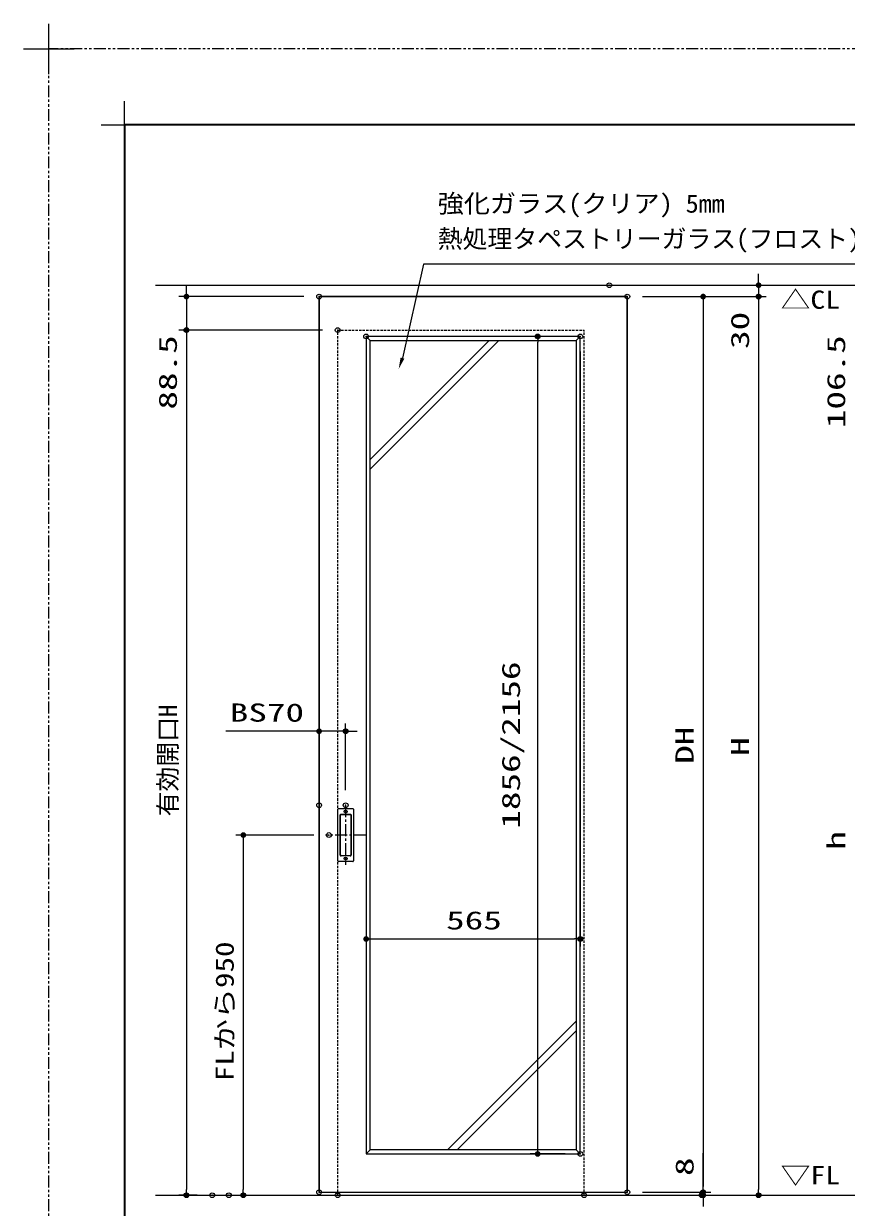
# Model space of a CAD drawing. Units: millimetres, scale not verified. Extents: x -1306 to 1306, y -607 to 607.
# Drawn here: x -1306 to -872, y -17 to 607 of the extents above; entities that cross this region are included whole.
import ezdxf
from ezdxf.enums import TextEntityAlignment as Align

# ---------------------------------------------------------------- set-up
doc = ezdxf.new("R2010")
doc.units = ezdxf.units.MM
doc.header["$LTSCALE"] = 5
doc.header["$PDMODE"] = 32
doc.header["$PDSIZE"] = 2.5
for name, pattern in [('USER1', [2.5, 1.25, -0.25, 0.25, -0.25, 0.25, -0.25]), ('USER2', [0.375, 0.25, -0.125]), ('USER3', [2, 1.25, -0.25, 0.25, -0.25])]:
    doc.linetypes.add(name, pattern=pattern)
for name, color, linetype, lineweight in [('0-1_線(黄)', 2, 'Continuous', 15), ('0-3_陰線', 1, 'USER1', 9), ('0-B_点線(水)', 4, 'USER2', 9), ('0-C_中心線', 3, 'USER3', 9), ('0-D_線(白)', 7, 'Continuous', 30), ('1-0_線(水)', 4, 'Continuous', 9), ('1-1_寸法線', 3, 'Continuous', 13), ('1-4_DEFPOINTS', 7, 'Continuous', 5), ('1-5_0', 3, 'Continuous', 25), ('1-8_図面枠', 7, 'Continuous', 35), ('1-9_一般', 7, 'Continuous', 5)]:
    doc.layers.add(name, color=color, linetype=linetype, lineweight=lineweight)
doc.styles.add('ＭＳ ゴシック', font='')
doc.styles.get('ＭＳ ゴシック').set_extended_font_data('MS Gothic')

# ---------------------------------------------------------------- blocks, each defined once
blk = doc.blocks.new('_DOT')
at = {"layer": '1-5_0'}
blk.add_line((-2.5, 0), (-5, 0), dxfattribs=at)
for points in [[(0, 0), (-2.5, 0), (-2.48, 0.313)], [(0, 0), (-2.48, -0.313), (-2.5, 0)], [(0, 0), (-2.48, 0.313), (-2.421, 0.622)], [(0, 0), (-2.421, -0.622), (-2.48, -0.313)], [(0, 0), (-2.421, 0.622), (-2.324, 0.92)], [(0, 0), (-2.324, -0.92), (-2.421, -0.622)], [(0, 0), (-2.324, 0.92), (-2.191, 1.204)], [(0, 0), (-2.191, -1.204), (-2.324, -0.92)], [(0, 0), (-2.191, 1.204), (-2.023, 1.469)], [(0, 0), (-2.023, -1.469), (-2.191, -1.204)], [(0, 0), (-2.023, 1.469), (-1.822, 1.711)], [(0, 0), (-1.822, -1.711), (-2.023, -1.469)], [(0, 0), (-1.822, 1.711), (-1.594, 1.926)], [(0, 0), (-1.594, -1.926), (-1.822, -1.711)], [(0, 0), (-1.594, 1.926), (-1.34, 2.111)], [(0, 0), (-1.34, -2.111), (-1.594, -1.926)], [(0, 0), (-1.34, 2.111), (-1.064, 2.262)], [(0, 0), (-1.064, -2.262), (-1.34, -2.111)], [(0, 0), (-1.064, 2.262), (-0.773, 2.378)], [(0, 0), (-0.773, -2.378), (-1.064, -2.262)], [(0, 0), (-0.773, 2.378), (-0.468, 2.456)], [(0, 0), (-0.468, -2.456), (-0.773, -2.378)], [(0, 0), (-0.468, 2.456), (-0.157, 2.495)], [(0, 0), (-0.157, -2.495), (-0.468, -2.456)], [(0, 0), (-0.157, 2.495), (0.157, 2.495)], [(0, 0), (0.157, -2.495), (-0.157, -2.495)], [(0, 0), (0.157, 2.495), (0.468, 2.456)], [(0, 0), (0.468, 2.456), (0.773, 2.378)], [(0, 0), (0.773, 2.378), (1.064, 2.262)], [(0, 0), (1.064, 2.262), (1.34, 2.111)], [(0, 0), (1.34, 2.111), (1.594, 1.926)], [(0, 0), (1.594, 1.926), (1.822, 1.711)], [(0, 0), (1.822, 1.711), (2.023, 1.469)], [(0, 0), (2.023, 1.469), (2.191, 1.204)], [(0, 0), (2.191, 1.204), (2.324, 0.92)], [(0, 0), (2.324, 0.92), (2.421, 0.622)], [(0, 0), (2.421, 0.622), (2.48, 0.313)], [(0, 0), (2.48, 0.313), (2.5, 0)], [(0, 0), (0.468, -2.456), (0.157, -2.495)], [(0, 0), (0.773, -2.378), (0.468, -2.456)], [(0, 0), (1.064, -2.262), (0.773, -2.378)], [(0, 0), (1.34, -2.111), (1.064, -2.262)], [(0, 0), (1.594, -1.926), (1.34, -2.111)], [(0, 0), (1.822, -1.711), (1.594, -1.926)], [(0, 0), (2.023, -1.469), (1.822, -1.711)], [(0, 0), (2.191, -1.204), (2.023, -1.469)], [(0, 0), (2.324, -0.92), (2.191, -1.204)], [(0, 0), (2.421, -0.622), (2.324, -0.92)], [(0, 0), (2.48, -0.313), (2.421, -0.622)], [(0, 0), (2.5, 0), (2.48, -0.313)]]:
    blk.add_solid(points, dxfattribs=at)
blk = doc.blocks.new('グループ-13-1')
at = {"layer": '1-9_一般'}
for p, q in [((62041.6, -14029.5), (62041.6, -13365.5)), ((61709.6, -13697.5), (62373.6, -13697.5))]:
    blk.add_line(p, q, dxfattribs=at)

msp = doc.modelspace()

# ---------------------------------------------------------------- linework, layer by layer
at = {"layer": '0-1_線(黄)'}
for p, q in [((-1236.758, 469.347), (-543.541, 469.347)), ((-1236.758, -10.653), (-543.541, -10.653))]:
    msp.add_line(p, q, dxfattribs=at)
at = {"layer": '0-3_陰線', "color": 4}
for p in [(387.036, 594), (-1292.964, -594)]:
    msp.add_line(p, (-1292.964, 594), dxfattribs=at)
at = {"layer": '0-B_点線(水)'}
msp.add_line((-1010.565, -10.653), (-1010.565, 445.647), dxfattribs=at)
msp.add_lwpolyline([(-1140.565, -10.653), (-1140.565, 445.647), (-1010.565, 445.647)], dxfattribs=at)
at = {"layer": '0-C_中心線'}
for p, q in [((-1136.365, 195.058), (-1136.365, 163.636)), ((-1125.651, 179.347), (-1147.078, 179.347))]:
    msp.add_line(p, q, dxfattribs=at)
at = {"layer": '0-D_線(白)'}
for p, q in [((-1150.365, 463.347), (-987.765, 463.347)), ((-1150.365, 463.347), (-1150.365, -9.053)), ((-987.765, -9.053), (-987.765, 463.347))]:
    msp.add_line(p, q, dxfattribs=at)
at = {"layer": '1-0_線(水)'}
for p, q in [((-1060.569, 440.147), (-1123.365, 377.349)), ((-1055.569, 440.147), (-1123.365, 372.349)), ((-1014.765, 81.149), (-1082.565, 13.347)), ((-1014.765, 76.149), (-1077.611, 13.347)), ((-1150.365, -9.053), (-987.765, -9.053))]:
    msp.add_line(p, q, dxfattribs=at)
at = {"layer": '1-1_寸法線'}
for p, q in [((-918.515, 472.347), (-918.515, 475.347)), ((-1220.365, 466.347), (-1220.365, 469.347)), ((-989.265, 469.347), (-914.515, 469.347)), ((-918.515, 469.347), (-918.515, 463.347)), ((-1158.365, 463.347), (-1224.365, 463.347)), ((-1220.365, 463.347), (-1220.365, 445.647)), ((-979.765, 463.347), (-914.515, 463.347)), ((-979.765, 463.347), (-943.765, 463.347)), ((-979.765, 463.347), (-914.515, 463.347)), ((-947.765, 460.347), (-947.765, -6.053)), ((-918.515, 460.347), (-918.515, 433.157)), ((-918.515, 460.347), (-918.515, -7.653)), ((-1148.565, 445.647), (-1224.365, 445.647)), ((-1148.565, 445.647), (-1224.365, 445.647)), ((-1220.365, 442.647), (-1220.365, 401.171)), ((-1220.365, 442.647), (-1220.365, -7.653)), ((-1123.365, 440.147), (-1125.565, 442.347)), ((-1020.565, 442.347), (-1039.062, 442.347)), ((-1035.062, 14.147), (-1035.062, 439.347)), ((-1014.765, 440.147), (-1012.565, 442.347)), ((-1125.565, 434.347), (-1125.565, 120.515)), ((-1012.565, 434.347), (-1012.565, 120.515)), ((-1150.365, 203.058), (-1150.365, 238.097)), ((-1136.365, 203.058), (-1136.365, 238.097)), ((-1153.365, 234.097), (-1199.603, 234.097)), ((-1136.365, 234.097), (-1150.365, 234.097)), ((-1133.365, 234.097), (-1130.365, 234.097)), ((-1140.465, 165.747), (-1140.465, 192.947)), ((-1140.065, 193.347), (-1132.665, 193.347)), ((-1139.265, 168.747), (-1139.265, 189.947)), ((-1139.165, 168.847), (-1139.165, 189.847)), ((-1138.865, 190.347), (-1133.865, 190.347)), ((-1138.765, 190.247), (-1133.965, 190.247)), ((-1133.565, 189.847), (-1133.565, 168.847)), ((-1133.465, 189.947), (-1133.465, 168.747)), ((-1132.265, 192.947), (-1132.265, 165.747)), ((-1153.227, 179.347), (-1194.365, 179.347)), ((-1190.365, 176.347), (-1190.365, -7.653)), ((-1132.665, 165.347), (-1140.065, 165.347)), ((-1133.865, 168.347), (-1138.865, 168.347)), ((-1133.965, 168.447), (-1138.765, 168.447)), ((-1122.565, 124.515), (-1015.565, 124.515)), ((-1014.765, 13.347), (-1012.565, 11.147)), ((-1020.565, 11.147), (-1039.062, 11.147)), ((-947.765, -6.053), (-947.765, 11.614)), ((-1214.758, -10.653), (-1224.365, -10.653)), ((-1190.002, -10.653), (-1186.365, -10.653)), ((-1002.565, -10.653), (-943.765, -10.653)), ((-979.765, -9.053), (-943.765, -9.053)), ((-979.765, -9.053), (-943.765, -9.053)), ((-947.765, -10.653), (-947.765, -9.053)), ((-940.515, -10.653), (-914.515, -10.653)), ((-947.765, -13.653), (-947.765, -16.653))]:
    msp.add_line(p, q, dxfattribs=at)
for points in [[(-839.65, 480.457), (-1095.213, 480.457), (-1106.408, 430.895)], [(-1123.365, 13.347), (-1125.565, 11.147), (-1125.515, 11.147)]]:
    msp.add_lwpolyline(points, dxfattribs=at)
for points in [[(-1125.565, 442.347), (-1125.565, 11.147), (-1012.565, 11.147), (-1012.565, 442.347)], [(-1123.365, 440.147), (-1014.765, 440.147), (-1014.765, 13.347), (-1123.365, 13.347)]]:
    msp.add_lwpolyline(points, close=True, dxfattribs=at)
for centre in [(-1136.365, 191.747), (-1136.365, 166.947)]:
    msp.add_circle(centre, 0.8, dxfattribs=at)
for centre, start, end in [((-1140.065, 192.947), 90, 180), ((-1138.865, 189.947), 90, 180), ((-1138.765, 189.847), 90, 180), ((-1133.965, 189.847), 0, 90), ((-1133.865, 189.947), 0, 90), ((-1132.665, 192.947), 0, 90), ((-1138.865, 168.747), 180, 270), ((-1138.765, 168.847), 180, 270), ((-1133.965, 168.847), 270, 0), ((-1133.865, 168.747), 270, 0), ((-1140.065, 165.747), 180, 270), ((-1132.665, 165.747), 270, 0)]:
    msp.add_arc(centre, 0.4, start, end, dxfattribs=at)
msp.add_solid([(-1108.375, 425.226), (-1107.393, 431.236), (-1105.424, 430.553)], dxfattribs=at)
at = {"layer": '1-4_DEFPOINTS'}
for p, q in [((-1252.964, 541.55), (-1252.964, 566.45)), ((-1265.414, 554), (-1240.514, 554))]:
    msp.add_line(p, q, dxfattribs=at)
for p in [(-997.265, 469.347), (-1150.365, 463.347), (-987.765, 463.347), (-918.515, 463.347), (-1220.365, 445.647), (-1140.565, 445.647), (-1125.565, 442.347), (-1035.062, 442.347), (-1012.565, 442.347), (-1012.565, 442.347), (-1136.365, 234.097), (-1150.365, 195.058), (-1136.365, 195.058), (-1145.227, 179.347), (-1012.565, 124.515), (-1012.565, 11.147), (-1220.365, -10.653), (-1206.758, -10.653), (-1198.002, -10.653), (-1190.365, -10.653), (-1150.365, -9.053), (-1140.565, -10.653), (-1010.565, -10.653), (-1010.565, -10.653), (-987.765, -9.053), (-987.765, -9.053), (-948.515, -10.653), (-947.765, -9.053), (-947.765, -10.653), (-918.515, -10.653)]:
    msp.add_point(p, dxfattribs=at)
at = {"layer": '1-8_図面枠'}
msp.add_lwpolyline([(-1252.964, -554), (347.036, -554), (347.036, 554), (-1252.964, 554)], close=True, dxfattribs=at)

# ---------------------------------------------------------------- block references
at = {"layer": '0-3_陰線', "xscale": 0.04, "yscale": 0.04}
msp.add_blockref('グループ-13-1', (-3774.629, 1141.9), dxfattribs=at)
at = {"layer": '1-1_寸法線', "xscale": 0.6, "yscale": 0.6}
for p, rotation in [((-918.515, 469.347), 270), ((-1220.365, 463.347), 270), ((-947.765, 463.347), 90), ((-918.515, 463.347), 90), ((-918.515, 463.347), 90), ((-1220.365, 445.647), 90), ((-1220.365, 445.647), 90), ((-1035.062, 442.347), 90), ((-1136.365, 234.097), 180), ((-1190.365, 179.347), 90), ((-1125.565, 124.515), 180), ((-1035.062, 11.147), 270), ((-947.765, -9.053), 270), ((-947.765, -9.053), 270), ((-1220.365, -10.653), 270), ((-1190.365, -10.653), 270), ((-947.765, -10.653), 90), ((-918.515, -10.653), 270)]:
    msp.add_blockref('_DOT', p, dxfattribs=dict(at, rotation=rotation))
for p in [(-1150.365, 234.097), (-1012.565, 124.515)]:
    msp.add_blockref('_DOT', p, dxfattribs=at)

# ---------------------------------------------------------------- texts
at = {"layer": '0-1_線(黄)', "style": 'ＭＳ ゴシック', "width": 1.2}
for s, p in [('△CL', (-906.886, 454.026)), ('▽FL', (-906.886, -7.749))]:
    msp.add_text(s, height=9.604, dxfattribs=at).set_placement(p, align=Align.BOTTOM_LEFT)
at = {"layer": '1-1_寸法線', "style": 'ＭＳ ゴシック'}
for s, height, width, p in [('強化ガラス(クリア) 5mm', 9.621, 1.05, (-1087.813, 504.707)), ('BS70', 9.604, 1.5, (-1197.508, 236.247)), ('565', 9.604, 1.5, (-1083.35, 126.664))]:
    msp.add_text(s, height=height, dxfattribs=dict(at, width=width)).set_placement(p, align=Align.BOTTOM_LEFT)
msp.add_text('熱処理タペストリーガラス(フロスト) 5mm', height=9.621, dxfattribs=at).set_placement((-1087.813, 486.136), align=Align.BOTTOM_LEFT)
for s, height, width, p in [('30', 9.604, 1.5, (-920.664, 435.728)), ('88.5', 9.604, 1.5, (-1222.514, 403.743)), ('106.5', 9.604, 1.5, (-869.928, 393.955)), ('1856/2156', 9.604, 1.5, (-1041.497, 182.7)), ('DH', 9.604, 1.5, (-949.914, 216.909)), ('H', 9.604, 1.5, (-920.664, 221.109)), ('h', 9.604, 1.5, (-869.928, 171.574)), ('FLから950', 9.621, 1.25, (-1192.514, 49.49)), ('8', 9.604, 1.5, (-949.914, -0.481))]:
    msp.add_text(s, height=height, rotation=90, dxfattribs=dict(at, width=width)).set_placement(p, align=Align.BOTTOM_LEFT)
msp.add_text('有効開口H', height=9.604, rotation=90, dxfattribs=at).set_placement((-1222.514, 189.212), align=Align.BOTTOM_LEFT)

doc.saveas('drawing.dxf')
